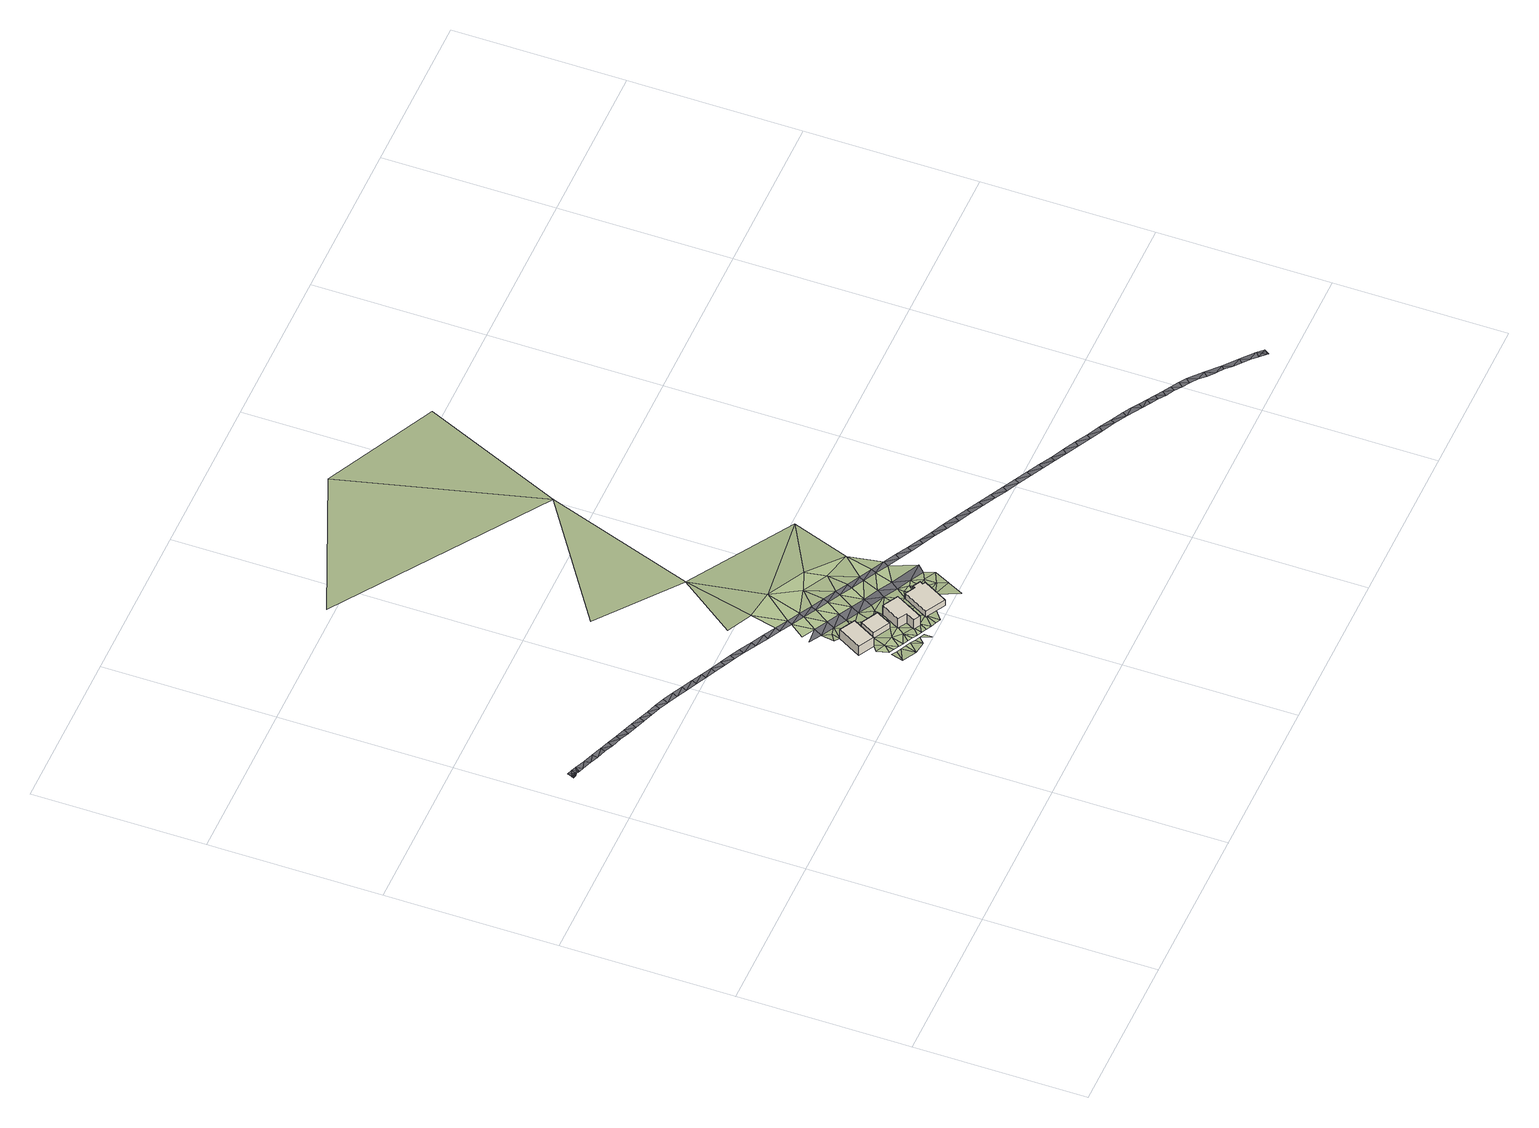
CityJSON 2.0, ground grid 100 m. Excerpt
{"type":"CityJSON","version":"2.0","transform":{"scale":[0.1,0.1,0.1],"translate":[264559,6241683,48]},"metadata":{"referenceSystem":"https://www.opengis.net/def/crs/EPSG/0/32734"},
"CityObjects":{
"building1":{"type":"Building","attributes":{"address":"44 Selbourne Road University Estate Cape Town","building":"house","building:levels":2,"building_height":6.9,"roof_height":75,"ground_height":67.5,"plus_code":"4FRW3F63+RPR"},"geometry":[{"type":"Solid","lod":"1","boundaries":[[[[0,1,2,3]],[[1,4,5,2]],[[4,6,7,5]],[[6,0,3,7]],[[3,2,5,7]],[[6,4,1,0]]]]}]},
"building2":{"type":"Building","attributes":{"address":"46 Selbourne Road University Estate Cape Town","building":"house","building:levels":1,"building_height":4.1,"roof_height":72.4,"ground_height":67.9,"plus_code":"4FRW3F63+RQC"},"geometry":[{"type":"Solid","lod":"1","boundaries":[[[[8,9,10,11]],[[9,12,13,10]],[[12,14,15,13]],[[14,8,11,15]],[[11,10,13,15]],[[14,12,9,8]]]]}]},
"building3":{"type":"Building","attributes":{"address":"48 Selbourne Road University Estate Cape Town","building":"house","building:levels":2,"building_height":6.9,"roof_height":75.9,"ground_height":68.5,"plus_code":"4FRW3F63+QRR"},"geometry":[{"type":"Solid","lod":"1","boundaries":[[[[16,17,18,19]],[[17,20,21,18]],[[20,22,23,21]],[[22,24,25,23]],[[24,26,27,25]],[[26,16,19,27]],[[19,18,21,23,25,27]],[[26,24,22,20,17,16]]]]}]},
"building4":{"type":"Building","attributes":{"address":"50 Selbourne Road University Estate Cape Town","building":"house","building:levels":1,"building_height":4.1,"roof_height":74,"ground_height":69,"plus_code":"4FRW3F63+QV7"},"geometry":[{"type":"Solid","lod":"1","boundaries":[[[[28,29,30,31]],[[29,32,33,30]],[[32,34,35,33]],[[34,36,37,35]],[[36,38,39,37]],[[38,40,41,39]],[[40,42,43,41]],[[42,28,31,43]],[[31,30,33,35,37,39,41,43]],[[42,40,38,36,34,32,29,28]]]]}]},
"terrain1":{"type":"TINRelief","geometry":[{"type":"CompositeSurface","lod":"1","boundaries":[[[44,45,46]],[[45,47,48]],[[45,48,46]],[[49,50,51]],[[49,51,52]],[[53,48,47]],[[50,49,54]],[[55,49,52]],[[53,47,56]],[[56,47,57]],[[58,54,49]],[[49,55,59]],[[60,59,55]],[[61,56,57]],[[54,58,62]],[[58,49,59]],[[61,57,63]],[[0,64,65]],[[66,67,60]],[[68,65,64]],[[60,67,59]],[[69,67,66]],[[63,70,71]],[[67,69,72]],[[73,64,0]],[[9,62,58]],[[74,58,59]],[[73,68,64]],[[73,0,75]],[[76,77,78]],[[59,67,79]],[[9,75,62]],[[80,67,72]],[[81,80,72]],[[59,79,74]],[[79,67,80]],[[82,81,83]],[[80,81,82]],[[9,84,75]],[[73,75,85]],[[77,76,86]],[[87,88,89]],[[90,82,83]],[[91,79,80]],[[92,86,76]],[[85,75,84]],[[74,79,93]],[[94,84,9]],[[74,93,95]],[[96,82,90]],[[96,90,97]],[[98,84,94]],[[98,85,84]],[[99,96,97]],[[86,92,100]],[[17,95,93]],[[17,101,95]],[[96,102,82]],[[103,100,92]],[[101,104,94]],[[98,94,104]],[[88,87,105]],[[101,17,104]],[[96,99,106]],[[88,107,108]],[[105,87,109]],[[110,102,96]],[[100,103,111]],[[112,98,104]],[[111,103,113]],[[102,110,114]],[[115,104,17]],[[116,109,117]],[[17,114,115]],[[104,115,112]],[[114,110,118]],[[119,111,113]],[[109,116,105]],[[107,88,105]],[[120,119,113]],[[121,116,117]],[[115,114,118]],[[121,122,116]],[[119,120,123]],[[124,118,125]],[[118,126,115]],[[118,124,126]],[[127,128,125]],[[124,125,128]],[[129,130,120]],[[123,120,130]],[[131,132,133]],[[134,105,116]],[[135,124,128]],[[136,133,137]],[[124,135,126]],[[122,138,116]],[[139,135,128]],[[139,140,135]],[[140,141,142]],[[132,137,133]],[[137,142,136]],[[138,122,143]],[[144,126,135]],[[135,140,144]],[[140,142,145]],[[134,116,138]],[[146,129,147]],[[142,137,145]],[[129,146,130]],[[145,144,140]],[[143,148,138]],[[132,149,137]],[[145,137,149]],[[144,145,150]],[[150,145,149]],[[146,147,151]],[[152,153,107]],[[148,154,138]],[[155,151,147]],[[134,138,154]],[[105,156,107]],[[154,148,157]],[[156,105,134]],[[158,154,157]],[[134,154,156]],[[159,160,152]],[[159,152,161]]]}]},
"road1":{"type":"Road","attributes":{"highway":"residential","name":"Selbourne Road","surface":"asphalt","lanes":1,"width":5.6,"oneway":"yes"},"geometry":[{"type":"MultiSurface","lod":"1","boundaries":[[[68,76,162]],[[76,68,92]],[[92,68,73]],[[73,103,92]],[[103,73,85]],[[85,113,103]],[[113,85,98]],[[113,98,120]],[[120,98,112]],[[120,112,115]],[[120,115,129]],[[129,115,126]],[[126,147,129]],[[144,147,126]],[[144,155,147]],[[155,144,150]]]}]},
"road2":{"type":"Road","attributes":{"highway":"motorway","name":"Nelson Mandela Boulevard","surface":"asphalt","lanes":3,"width":6.6,"oneway":"yes"},"geometry":[{"type":"MultiSurface","lod":"1","boundaries":[[[163,164,165]],[[164,166,167]],[[166,164,163]],[[168,169,170]],[[171,172,173]],[[174,175,176]],[[177,173,178]],[[179,180,181]],[[182,183,184]],[[185,186,187]],[[175,174,188]],[[189,187,190]],[[168,191,169]],[[192,193,194]],[[195,196,197]],[[89,198,199]],[[200,201,202]],[[203,189,204]],[[205,206,207]],[[208,209,210]],[[211,212,213]],[[214,215,216]],[[217,218,219]],[[220,221,222]],[[223,224,225]],[[123,148,143]],[[215,214,226]],[[227,228,229]],[[230,222,231]],[[232,233,234]],[[235,236,237]],[[158,146,151]],[[119,122,111]],[[238,239,240]],[[210,209,241]],[[242,243,244]],[[86,117,109]],[[213,212,245]],[[246,247,248]],[[183,182,249]],[[250,204,184]],[[172,251,178]],[[252,226,214]],[[215,191,253]],[[253,191,254]],[[255,180,179]],[[175,188,180]],[[249,182,256]],[[257,180,258]],[[177,178,259]],[[249,256,260]],[[259,261,262]],[[173,172,178]],[[176,175,172]],[[263,185,221]],[[176,172,171]],[[264,255,179]],[[172,175,251]],[[259,262,265]],[[180,188,258]],[[266,261,259]],[[177,259,265]],[[178,266,259]],[[167,267,268]],[[175,180,255]],[[175,255,251]],[[254,191,168]],[[257,181,180]],[[251,266,178]],[[267,167,226]],[[267,226,252]],[[165,269,163]],[[201,200,231]],[[202,201,270]],[[216,215,253]],[[204,189,190]],[[167,268,164]],[[165,164,268]],[[181,260,256]],[[264,271,255]],[[272,158,151]],[[273,274,275]],[[255,271,251]],[[266,251,271]],[[260,181,257]],[[179,181,256]],[[270,276,202]],[[186,185,263]],[[277,278,279]],[[280,281,282]],[[87,199,77]],[[283,284,211]],[[270,206,276]],[[285,286,208]],[[218,229,287]],[[288,227,243]],[[223,237,289]],[[290,235,234]],[[232,240,291]],[[292,238,193]],[[77,109,87]],[[121,100,111]],[[245,293,294]],[[241,295,293]],[[244,248,296]],[[297,246,225]],[[204,250,203]],[[184,183,250]],[[187,186,190]],[[221,220,263]],[[119,143,122]],[[157,130,146]],[[272,275,298]],[[299,273,217]],[[231,200,230]],[[220,222,230]],[[279,195,197]],[[194,278,277]],[[196,300,301]],[[281,170,169]],[[284,283,198]],[[211,213,283]],[[198,89,284]],[[199,87,89]],[[286,285,205]],[[208,210,285]],[[205,207,286]],[[206,270,207]],[[229,228,287]],[[219,218,287]],[[243,242,288]],[[228,227,288]],[[237,236,289]],[[224,223,289]],[[234,233,290]],[[236,235,290]],[[240,239,291]],[[233,232,291]],[[193,192,292]],[[239,238,292]],[[100,121,117]],[[111,122,121]],[[117,86,100]],[[109,77,86]],[[295,241,302]],[[241,209,302]],[[293,295,294]],[[213,245,294]],[[248,247,296]],[[242,244,296]],[[225,224,297]],[[247,246,297]],[[130,157,148]],[[146,158,157]],[[148,123,130]],[[143,119,123]],[[275,274,298]],[[158,272,298]],[[217,219,299]],[[274,273,299]],[[278,303,279]],[[195,279,303]],[[278,194,193]],[[300,282,301]],[[197,196,301]],[[282,300,280]],[[170,281,280]]]}]}
},
"vertices":[
[1462,1389,195],[1384,1249,195],[1384,1249,264],[1462,1389,264],[1474,1200,195],[1474,1200,264],[1552,1339,195],[1552,1339,264],
[1672,1258,199],[1573,1311,199],[1573,1311,240],[1672,1258,240],[1525,1223,199],[1525,1223,240],[1625,1170,199],[1625,1170,240],
[1792,1189,205],[1701,1240,205],[1701,1240,274],[1792,1189,274],[1638,1129,205],[1638,1129,274],[1690,1099,205],[1690,1099,274],[1661,1047,205],[1661,1047,274],[1700,1026,205],[1700,1026,274],
[1880,955,210],[1961,1101,210],[1961,1101,251],[1880,955,251],[1945,1110,210],[1945,1110,251],[1955,1128,210],[1955,1128,251],[1911,1152,210],[1911,1152,251],[1904,1138,210],[1904,1138,251],[1847,1170,210],[1847,1170,251],[1763,1019,210],[1763,1019,251],
[1442,1085,211],[1420,1013,215],[1470,1069,209],[1499,968,216],[1497,1054,209],[1494,1145,207],[1434,1169,207],[1453,1104,207],[1480,1089,209],[1525,1038,213],[1474,1200,203],[1508,1073,210],[1553,1023,213],[1572,959,217],[1525,1223,203],[1558,1131,208],[1536,1058,210],[1581,1008,212],[1513,1270,201],[1608,992,216],[1479,1437,192],[1437,1409,194],[1563,1042,212],[1604,1083,210],[1455,1489,188],[1591,1027,212],[1628,930,222],[1636,977,216],[1619,1012,213],[1528,1448,187],[1625,1170,206],[1552,1339,199],[1483,1538,187],[1474,1665,185],[1410,1579,186],[1638,1129,208],[1661,1047,213],[1647,996,213],[1700,1026,215],[1674,981,217],[1602,1355,193],[1601,1407,189],[1545,1625,186],[1490,1694,185],[1461,1890,178],[1420,1734,184],[1702,965,217],[1690,1099,210],[1556,1497,189],[1677,1198,205],[1637,1277,201],[1653,1223,203],[1763,1019,221],[1730,950,221],[1674,1366,194],[1757,934,225],[1615,1585,190],[1672,1258,201],[1746,1107,213],[1629,1456,190],[1712,1289,201],[1633,1864,181],[1822,987,223],[1596,2314,139],[1318,1967,175],[1561,1654,188],[1805,1095,221],[1686,1545,191],[1747,1324,197],[1702,1414,192],[1792,1189,209],[1824,1281,201],[1726,1699,186],[1631,1614,190],[1847,1170,211],[1757,1506,195],[1775,1373,196],[1702,1574,192],[1773,1534,195],[1827,1466,197],[1895,1193,210],[1882,1151,210],[1901,1237,205],[1904,1138,215],[1911,1152,211],[1855,1328,202],[1898,1426,199],[1969,899,234],[2020,992,229],[1922,1031,223],[1845,1745,188],[1939,1182,211],[1942,1066,219],[2004,1054,221],[1867,1619,191],[1929,1142,215],[1955,1128,217],[1945,1110,215],[1961,1101,217],[1843,1495,197],[1978,1193,213],[2008,1125,218],[1968,1386,204],[1935,1282,205],[1914,1455,201],[2071,1086,224],[2055,1150,217],[2039,1346,206],[1948,3206,83],[1149,2675,135],[2029,1576,197],[2095,1192,217],[2181,1928,163],[1984,1415,203],[2055,1375,208],[1721,4390,4],[803,4036,35],[2379,4063,6],
[1383,1530,190],
[4115,23,335],[4097,43,332],[4098,15,332],[4123,36,335],[4093,70,330],[3816,289,312],[3801,349,307],[3780,323,306],[31,2316,185],[32,2322,185],[26,2315,185],[39,2318,185],[38,2322,185],[35,2316,185],[22,2315,185],[24,2322,185],[55,2348,184],[47,2324,185],[66,2328,183],[143,2314,183],[145,2278,187],[202,2291,182],[422,2172,179],[377,2225,180],[364,2194,185],[41,2318,185],[307,2216,180],[319,2246,182],[3874,279,313],[3467,577,287],[3450,549,284],[3509,549,291],[3615,436,298],[3656,408,298],[3634,463,296],[1333,1745,181],[1404,1705,184],[607,2138,178],[651,2086,179],[664,2116,179],[250,2237,189],[262,2268,182],[843,2034,177],[782,2064,178],[769,2034,177],[890,1974,177],[950,1944,178],[965,1974,178],[1278,1814,181],[1208,1853,181],[1192,1824,179],[3961,151,321],[3947,209,317],[3925,185,322],[2321,1187,223],[2391,1147,225],[2337,1215,221],[492,2181,179],[479,2151,179],[536,2129,179],[2956,828,260],[2902,896,256],[2885,868,256],[4020,140,326],[2533,1067,235],[2479,1136,231],[2462,1107,231],[549,2160,179],[594,2108,178],[3238,669,274],[3185,737,271],[3167,709,271],[3097,749,265],[3043,817,262],[3026,788,266],[3379,589,284],[3326,657,279],[3308,629,279],[1025,1944,178],[2620,1056,241],[2603,1027,240],[2674,988,245],[1147,1884,179],[2815,908,253],[2761,976,250],[2744,948,247],[93,2298,183],[197,2258,182],[28,2332,185],[3997,116,326],[3888,220,317],[3852,254,312],[36,2340,185],[84,2337,183],[54,2313,183],[47,2316,185],[17,2322,185],[67,2308,183],[9,2318,185],[14,2317,185],[434,2203,181],[25,2359,184],[18,2316,185],[13,2328,185],[4033,82,329],[4069,47,330],[4104,6,332],[708,2064,177],[17,2337,185],[2109,1306,211],[2250,1227,217],[2196,1295,214],[2180,1266,214],[722,2095,177],[3550,520,290],[3532,493,294],[3592,492,293],[3739,351,303],[3759,377,307],[3717,406,304],[1263,1784,180],[1349,1774,182],[904,2004,179],[829,2004,177],[2408,1176,227],[2549,1096,235],[2973,857,262],[3114,777,268],[3255,697,273],[3396,617,282],[1086,1914,179],[1132,1854,179],[1071,1884,178],[2690,1016,244],[2832,936,253],[2126,1335,211],[2267,1255,217],[3697,380,304],[3676,435,299],[1011,1914,178],[3573,465,293]
]}
